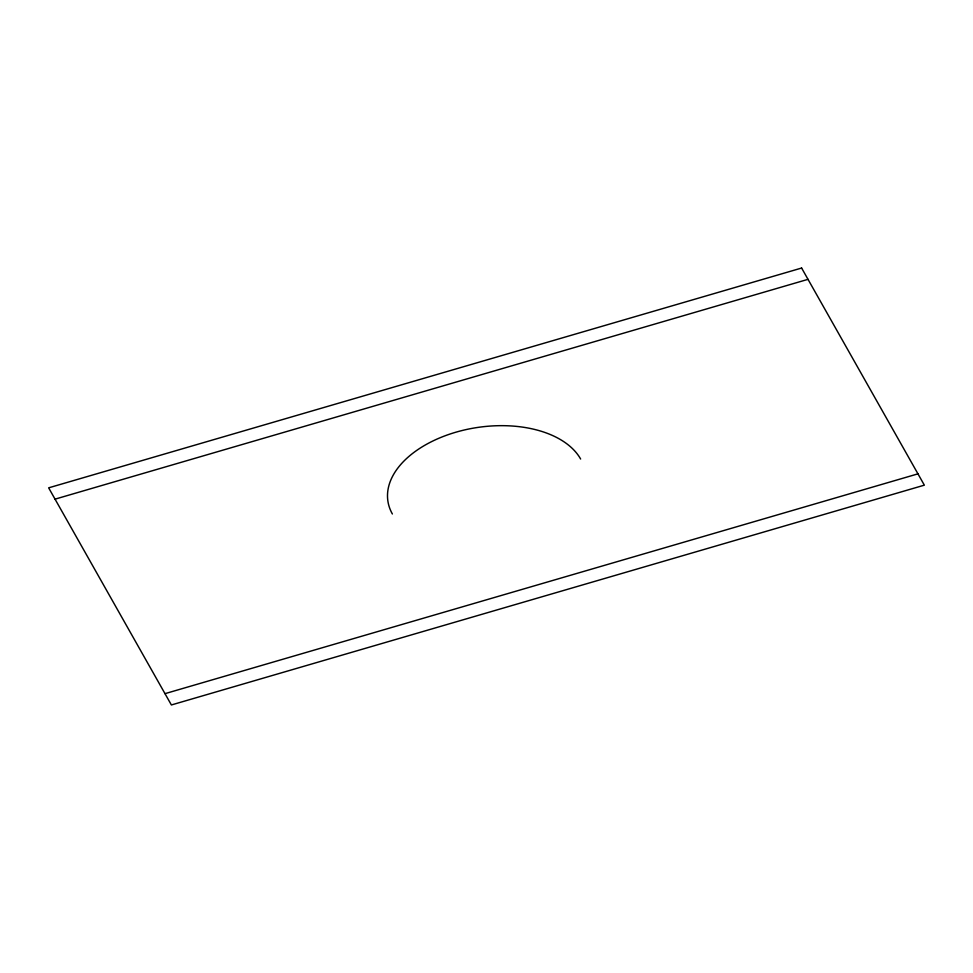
<?xml version="1.0" encoding="UTF-8"?>
<svg xmlns="http://www.w3.org/2000/svg" width="973" height="973" viewBox="0 0 973 973"><rect width="100%" height="100%" fill="white"/><g stroke="black" fill="none" stroke-linecap="round" stroke-linejoin="round"><path stroke-width="1.46" d="M55.047 499.149L808.016 279.336M164.984 693.664L917.953 473.851M392.374 513.975A99.684 59.706 -8.4 0 1 455.814 432.219A99.684 59.706 -8.4 0 1 580.626 459.025M801.618 268.037L48.65 487.838L171.382 704.963L924.35 485.162L801.618 268.037"/></g></svg>
